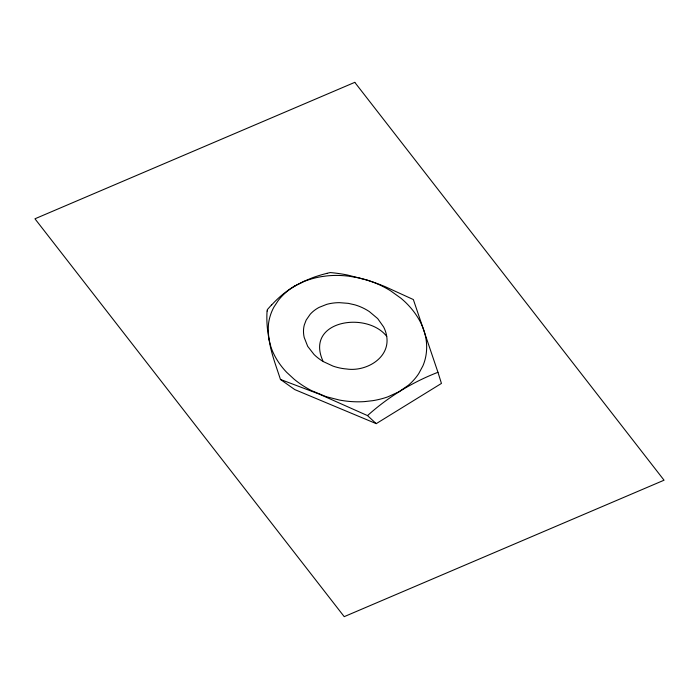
<?xml version="1.0" encoding="UTF-8"?>
<svg xmlns="http://www.w3.org/2000/svg" width="699" height="699" viewBox="0 0 699 699"><rect width="100%" height="100%" fill="white"/><g stroke="black" fill="none" stroke-linecap="round" stroke-linejoin="round"><path stroke-width="1.05" d="M267.21 311.038L267.341 309.613L271.605 304.843M280.439 379.443L319.478 394.219L367.517 415.599C388.128 397.049 412.087 382.292 437.958 372.296L413.354 299.556L385.018 286.599A188.922 142.15 26.1 0 0 368.076 280.395L358.666 277.853L348.88 276.192A90.258 67.917 26.1 0 0 326.713 275.93L321.951 276.568A96.305 72.46 26.1 0 0 304.345 281.374L296.691 284.974L289.858 289.281A92.548 69.638 26.1 0 0 278.316 300.404L273.956 307.027A82.901 62.377 26.1 0 0 268.512 323.724C266.904 342.999 274.663 361.435 280.439 379.443L294.716 389.561L376.228 423.646L441.445 383.428L437.958 372.296M294.934 285.978L303.654 281.409L312.54 277.721A168.258 126.598 26.1 0 1 326.949 273.353M326.94 273.344L330.234 272.558A134.287 101.04 26.1 0 1 347.351 274.995L365.996 279.757M366.687 279.976L372.663 281.994A76.331 57.432 26.1 0 1 390.627 290.836L400.877 298.193A68.319 51.403 26.1 0 1 406.407 303.209A70.87 53.325 26.1 0 1 419.374 320.168C423.891 328.312 426.635 337.538 426.661 346.896A80.271 60.394 26.1 0 1 422.912 365.839L418.753 373.581A92.163 69.341 26.1 0 1 408.321 385.298L398.919 391.807L387.866 396.84A97.222 73.15 26.1 0 1 372.628 400.693L364.485 401.61A87.672 65.968 26.1 0 1 356.158 401.803A89.044 66.999 26.1 0 1 339.469 400.055L326.171 396.674L311.605 390.645A73.963 55.649 26.1 0 1 294.13 379.216L286.677 372.331A67.235 50.59 26.1 0 1 281.846 366.774L280.395 364.869A71.132 53.517 26.1 0 1 270.976 347.106L268.94 339.295M323.174 361.532L333.056 366.119A44.579 33.535 26.1 0 0 346.704 369.002C365.752 371.877 390.252 358.229 386.713 336.368A37.807 28.441 26.1 0 0 383.611 326.94L377.687 318.587L369.308 311.553A40.254 30.284 26.1 0 0 354.909 304.851L348.259 303.349L339.33 302.658A49.821 37.484 26.1 0 0 326.608 304.397L319.137 307.368A49.804 37.475 26.1 0 0 310.234 314.218L306.179 320.063L304.301 324.956A40.28 30.302 26.1 0 0 304.179 337.399L307.691 346.337L314.052 354.498A37.554 28.257 26.1 0 0 323.183 361.523C304.117 320.736 366.66 310.601 386.713 336.368M367.517 415.599L376.228 423.646M269.063 339.295A158.839 119.512 26.1 0 1 267.07 311.011M271.701 304.913A165.925 124.841 26.1 0 1 294.821 285.865M354.786 82.351L34.95 218.796L344.214 616.649L664.05 480.204L354.786 82.351"/></g></svg>
